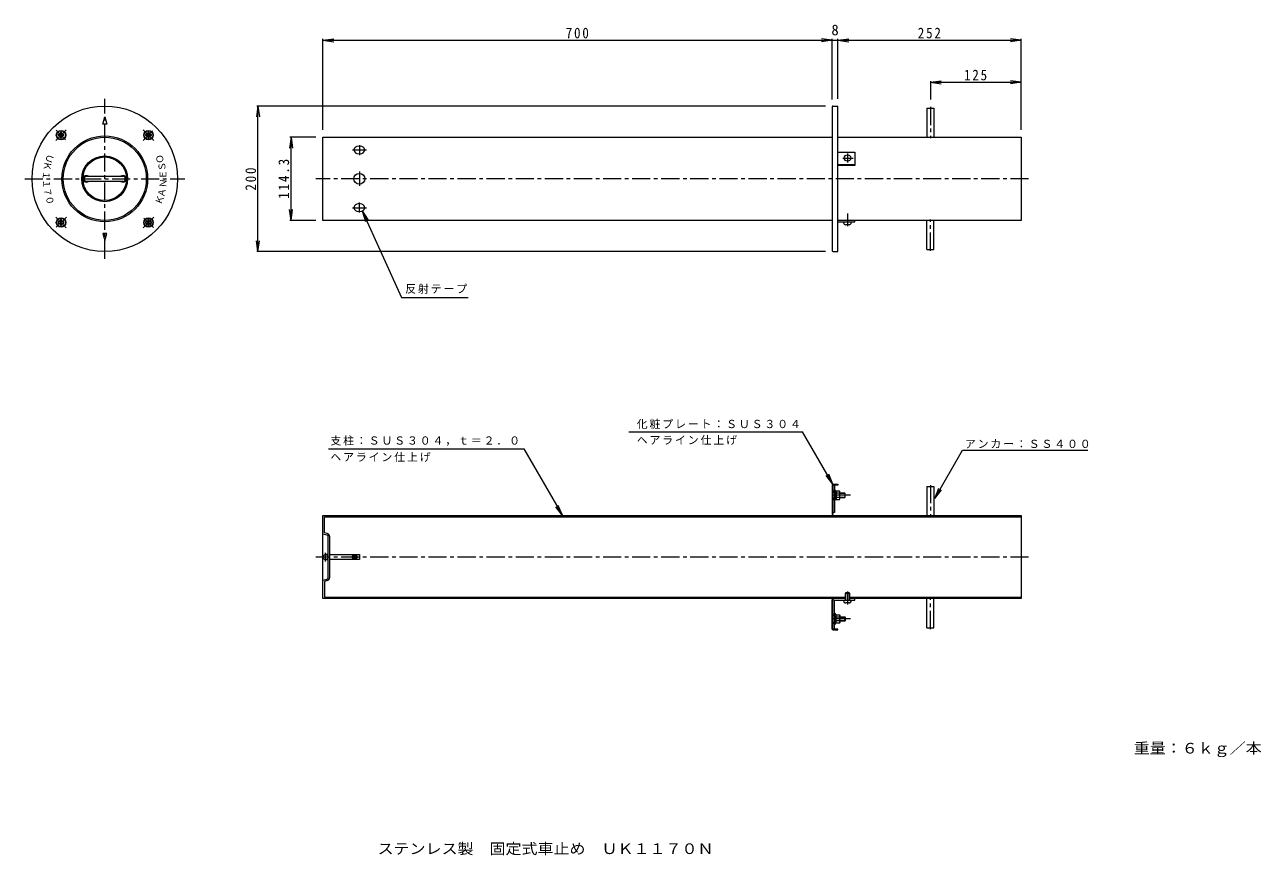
# Model space of a CAD drawing. Units: millimetres, scale not verified. Extents: x -834 to 866, y -674 to 468.
import ezdxf
from ezdxf.enums import TextEntityAlignment as Align

# ---------------------------------------------------------------- set-up
doc = ezdxf.new("R2010")
doc.units = ezdxf.units.MM
doc.header["$LTSCALE"] = 5
doc.linetypes.add('CHAIN1', pattern=[8, 5, -1, 1, -1])
doc.linetypes.add('DOUBLE_CHAIN1', pattern=[8.8, 5, -1, 0.6, -0.6, 0.6, -1])
for name, color, linetype, lineweight in [('0-0_通り芯', 3, 'Continuous', 9), ('0-4_その他', 7, 'Continuous', 9), ('0-5_寸法', 7, 'Continuous', 9), ('0-A', 7, 'DOUBLE_CHAIN1', 9), ('0-C', 6, 'Continuous', 9)]:
    doc.layers.add(name, color=color, linetype=linetype, lineweight=lineweight)
doc.layers.add('0-E', color=4, linetype='Continuous')
doc.layers.add('F-5_F-5ﾚｲﾔ', color=2, linetype='Continuous')
doc.styles.add('ＭＳ ゴシック', font='')
doc.styles.get('ＭＳ ゴシック').set_extended_font_data('MS Gothic')

msp = doc.modelspace()

# ---------------------------------------------------------------- linework, layer by layer
at = {"layer": '0-0_通り芯', "linetype": 'CHAIN1'}
for p, q in [((-724.324, 146.148), (-724.324, 366.148)), ((-791.708, 308.972), (-777.153, 323.528)), ((-791.293, 323.117), (-778.117, 309.941)), ((-671.5, 323.533), (-656.945, 308.977)), ((-671.632, 308.841), (-658.456, 322.017)), ((-383.628, 296.148), (-364.599, 296.148)), ((-374.324, 302.448), (-374.324, 288.856)), ((-834.324, 256.148), (-614.324, 256.148)), ((545.676, 256.148), (-434.324, 256.148)), ((-374.324, 266.318), (-374.324, 246.382)), ((-374.324, 209.848), (-374.324, 223.441)), ((-383.628, 216.148), (-364.599, 216.148)), ((-777.148, 188.764), (-791.704, 203.32)), ((-777.039, 203.433), (-790.99, 189.482)), ((-656.94, 203.324), (-671.496, 188.769)), ((-657.208, 189.032), (-670.384, 202.208)), ((545.676, -263.852), (-434.324, -263.852)), ((-420.824, -269.908), (-420.824, -258.256))]:
    msp.add_line(p, q, dxfattribs=at)
at = {"layer": '0-0_通り芯'}
for p, q in [((-783.678, 312.252), (-783.678, 315.502)), ((-668.22, 315.502), (-664.97, 315.502)), ((-424.324, 313.299), (275.676, 313.299)), ((-424.324, 198.998), (-424.324, 313.299)), ((-749.324, 259.648), (-699.324, 259.648)), ((-699.324, 252.649), (-749.324, 252.649)), ((-369.021, 212.771), (-367.616, 214.012)), ((-780.428, 196.794), (-783.678, 196.794)), ((-664.97, 200.044), (-664.97, 196.794)), ((275.676, 198.998), (-424.324, 198.998)), ((-424.324, -321.002), (-424.324, -206.702)), ((-424.324, -206.702), (535.676, -206.702)), ((-422.324, -230.407), (-422.324, -208.702)), ((-422.324, -208.702), (535.676, -208.702)), ((535.676, -206.702), (535.676, -321.002)), ((-424.324, -231.941), (-418.807, -233.42)), ((-418.436, -231.451), (-422.324, -230.407)), ((-417.324, -292.352), (-417.324, -235.352)), ((-415.324, -235.352), (-415.324, -292.352)), ((-417.324, -260.352), (-420.824, -260.352)), ((-420.824, -267.352), (-417.324, -267.352)), ((-424.324, -295.762), (-418.807, -294.283)), ((-418.436, -296.252), (-422.324, -297.297)), ((-422.324, -297.297), (-422.324, -319.002)), ((294.376, -321.002), (-424.324, -321.002)), ((-422.324, -319.002), (294.376, -319.002)), ((298.976, -319.002), (535.676, -319.002)), ((535.676, -321.002), (299.676, -321.002))]:
    msp.add_line(p, q, dxfattribs=at)
for points in [[(-724.324, 341.148), (-721.645, 331.149), (-727.004, 331.149)], [(-366.824, 296.148), (-367.616, 298.285), (-369.021, 299.526), (-370.97, 300.421), (-374.324, 300.925), (-377.678, 300.421), (-379.627, 299.526), (-381.032, 298.285), (-381.824, 296.148), (-381.032, 293.541), (-379.627, 292.026), (-377.678, 290.934), (-374.324, 290.319), (-370.97, 290.934), (-369.021, 292.026), (-367.616, 293.541)], [(-381.824, 216.148), (-381.032, 214.012), (-379.627, 212.771), (-377.678, 211.876), (-374.324, 211.372), (-370.97, 211.876), (-369.021, 212.771), (-367.616, 214.012), (-366.824, 216.148), (-367.616, 218.756), (-369.021, 220.271), (-370.97, 221.363), (-374.324, 221.978), (-377.678, 221.363), (-379.627, 220.271), (-381.032, 218.756)], [(-724.324, 171.148), (-721.645, 181.148), (-727.004, 181.148)], [(-384.324, -262.852), (-384.324, -264.852), (-377.324, -264.852), (-377.324, -262.852)]]:
    msp.add_lwpolyline(points, close=True, dxfattribs=at)
for points in [[(-785.178, 317.002), (-788.428, 317.002), (-788.428, 315.502), (-785.178, 315.502)], [(-783.678, 317.002), (-783.678, 320.252), (-785.178, 320.252), (-785.178, 317.002)], [(-785.178, 315.502), (-785.178, 312.252), (-783.678, 312.252)], [(-783.678, 315.502), (-780.428, 315.502), (-780.428, 317.002), (-783.678, 317.002)], [(-664.97, 317.002), (-668.22, 317.002), (-668.22, 315.502)], [(-663.47, 317.002), (-663.47, 320.252), (-664.97, 320.252), (-664.97, 317.002)], [(-664.97, 315.502), (-664.97, 312.252), (-663.47, 312.252), (-663.47, 315.502)], [(-663.47, 315.502), (-660.22, 315.502), (-660.22, 317.002), (-663.47, 317.002)], [(283.676, 313.299), (535.676, 313.299), (535.676, 198.998), (283.676, 198.998)], [(-785.178, 196.794), (-788.428, 196.794), (-788.428, 195.294), (-785.178, 195.294)], [(-783.678, 196.794), (-783.678, 200.044), (-785.178, 200.044), (-785.178, 196.794)], [(-785.178, 195.294), (-785.178, 192.044), (-783.678, 192.044), (-783.678, 195.294)], [(-783.678, 195.294), (-780.428, 195.294), (-780.428, 196.794)], [(-664.97, 196.794), (-668.22, 196.794), (-668.22, 195.294), (-664.97, 195.294)], [(-663.47, 196.794), (-663.47, 200.044), (-664.97, 200.044)], [(-664.97, 195.294), (-664.97, 192.044), (-663.47, 192.044), (-663.47, 195.294)], [(-663.47, 195.294), (-660.22, 195.294), (-660.22, 196.794), (-663.47, 196.794)], [(-415.324, -260.352), (-374.324, -260.352), (-374.324, -267.352), (-415.324, -267.352)]]:
    msp.add_lwpolyline(points, dxfattribs=at)
for centre, radius in [((-724.324, 256.148), 100), ((-784.428, 316.252), 6.5), ((-784.428, 316.252), 6), ((-724.324, 256.148), 59), ((-724.324, 256.148), 57.15), ((-664.22, 316.252), 6.5), ((-664.22, 316.252), 6), ((-724.324, 256.148), 31.5), ((-724.324, 256.148), 30), ((-374.324, 256.148), 7.5), ((-784.428, 196.044), 6.5), ((-784.428, 196.044), 6), ((-664.22, 196.044), 6.5), ((-664.22, 196.044), 6), ((-420.824, -263.852), 3.5)]:
    msp.add_circle(centre, radius, dxfattribs=at)
for centre, radius, start, end in [((-749.324, 256.148), 4.5, 51.05756, 308.94243), ((-749.324, 256.148), 3.5, 90, 270), ((-699.324, 256.148), 4.5, 231.05756, 128.94243), ((-699.324, 256.148), 3.5, 270, 90), ((-419.324, -235.352), 2, 0, 75), ((-419.324, -235.352), 4, 0, 77.17656), ((-419.324, -292.352), 2, 285, 0), ((-419.324, -292.352), 4, 282.82343, 0)]:
    msp.add_arc(centre, radius, start, end, dxfattribs=at)
at = {"layer": '0-4_その他'}
for p, q in [((-424.324, 446.582), (-409.452, 448.54)), ((-424.324, 323.298), (-424.324, 448.54)), ((-424.324, 446.582), (275.676, 446.582)), ((-424.324, 446.582), (-409.452, 444.625)), ((275.676, 446.582), (260.804, 448.54)), ((275.676, 446.582), (260.804, 444.625)), ((275.676, 365.148), (275.676, 448.54)), ((283.676, 446.582), (298.547, 448.54)), ((283.676, 366.149), (283.676, 448.54)), ((283.676, 446.582), (298.547, 444.625)), ((535.676, 446.582), (520.804, 448.54)), ((535.676, 446.582), (520.804, 444.625)), ((535.676, 323.298), (535.676, 448.54)), ((535.676, 387.321), (535.676, 438.54)), ((410.676, 388.821), (425.547, 390.779)), ((410.676, 390.321), (410.676, 365.088)), ((410.676, 388.821), (535.676, 388.821)), ((410.676, 388.821), (425.547, 386.864)), ((535.676, 388.821), (520.804, 390.779)), ((535.676, 388.821), (520.804, 386.864)), ((-513.652, 356.149), (-515.61, 341.277)), ((266.676, 356.149), (-515.152, 356.149)), ((-513.652, 156.148), (-513.652, 356.149)), ((-513.652, 356.149), (-511.694, 341.277)), ((-468.173, 313.299), (-470.131, 298.427)), ((-434.324, 313.299), (-469.673, 313.299)), ((-468.173, 198.998), (-468.173, 313.299)), ((-468.173, 313.299), (-466.215, 298.427)), ((-468.173, 198.998), (-470.131, 213.87)), ((-468.173, 198.998), (-466.215, 213.87)), ((-434.324, 198.998), (-469.673, 198.998)), ((-513.652, 156.148), (-515.61, 171.02)), ((-513.652, 156.148), (-511.694, 171.02)), ((266.676, 156.148), (-515.152, 156.148))]:
    msp.add_line(p, q, dxfattribs=at)
msp.add_lwpolyline([(275.676, 446.582), (285.676, 446.582), (535.676, 446.582)], dxfattribs=at)
at = {"layer": '0-5_寸法'}
for p, q in [((-370.281, 211.98), (-362.346, 199.25)), ((-370.281, 211.98), (-365.911, 197.63)), ((-3.819, -91.76), (235.054, -91.76)), ((276.676, -163.852), (235.054, -91.76)), ((-416.618, -115.062), (-148.102, -115.062)), ((-148.102, -115.062), (-95.194, -206.702)), ((416.676, -183.154), (455.008, -116.76)), ((455.008, -116.76), (627.206, -116.76)), ((276.676, -163.852), (267.544, -151.951)), ((276.676, -163.852), (270.935, -149.993)), ((416.676, -183.154), (422.416, -169.295)), ((416.676, -183.154), (425.807, -171.253)), ((-95.194, -206.702), (-104.325, -194.801)), ((-95.194, -206.702), (-100.934, -192.843))]:
    msp.add_line(p, q, dxfattribs=at)
msp.add_lwpolyline([(-370.281, 211.98), (-316.245, 93.067), (-224.864, 93.067)], dxfattribs=at)
at = {"layer": '0-A', "linetype": 'Continuous'}
for p, q in [((275.676, 355.148), (275.676, 157.148)), ((276.676, 356.149), (283.676, 356.149)), ((283.676, 275.622), (306.676, 275.622)), ((283.676, 196.998), (306.676, 196.998)), ((291.426, 195.998), (291.426, 196.998)), ((298.926, 192.998), (294.425, 192.998)), ((301.926, 195.998), (301.926, 196.998)), ((306.676, 196.998), (306.676, 198.998)), ((275.676, -164.852), (275.676, -205.352)), ((276.676, -163.852), (283.676, -163.852)), ((276.676, -164.852), (276.676, -205.352)), ((278.676, -164.852), (278.676, -202.702)), ((278.676, -202.702), (276.676, -202.702)), ((276.676, -205.352), (275.676, -205.352)), ((276.676, -322.352), (275.676, -322.352)), ((275.676, -362.852), (275.676, -322.352)), ((276.676, -362.852), (276.676, -322.352)), ((294.376, -313.002), (293.676, -313.702)), ((293.676, -313.702), (293.676, -323.002)), ((293.676, -313.702), (299.676, -313.702)), ((298.976, -313.002), (294.376, -313.002)), ((294.376, -323.002), (294.376, -313.002)), ((299.676, -313.702), (298.976, -313.002)), ((298.976, -313.002), (298.976, -323.002)), ((299.676, -313.702), (299.676, -323.002)), ((291.426, -324.002), (291.426, -323.002)), ((298.926, -327.002), (294.426, -327.002)), ((301.926, -324.002), (301.926, -323.002)), ((276.676, -363.852), (283.676, -363.852))]:
    msp.add_line(p, q, dxfattribs=at)
at = {"layer": '0-A', "linetype": 'CHAIN1'}
for p, q in [((296.676, 290.827), (296.676, 278.382)), ((290.134, 284.723), (304.358, 284.723)), ((296.676, 208.621), (296.676, 190.963)), ((300.675, -178.852), (274.116, -178.852)), ((296.676, -311.379), (296.676, -329.037)), ((300.675, -348.852), (274.116, -348.852))]:
    msp.add_line(p, q, dxfattribs=at)
at = {"layer": '0-A'}
for p, q in [((275.676, -172.352), (279.176, -175.852)), ((276.176, -184.852), (276.176, -172.852)), ((280.59, -175.852), (276.676, -171.937)), ((276.676, -185.766), (280.59, -181.852)), ((281.297, -173.73), (278.676, -171.109)), ((278.676, -186.594), (281.297, -183.973)), ((279.176, -175.852), (281.297, -173.73)), ((281.297, -175.852), (279.176, -175.852)), ((281.297, -176.352), (279.176, -176.352)), ((279.176, -181.352), (281.297, -181.352)), ((281.297, -183.973), (279.176, -181.852)), ((279.176, -181.852), (281.297, -181.852)), ((285.806, -175.965), (281.297, -175.965)), ((281.297, -181.738), (285.806, -181.738)), ((293.176, -175.852), (286.297, -175.852)), ((293.676, -176.352), (286.297, -176.352)), ((286.297, -181.352), (293.676, -181.352)), ((286.297, -181.852), (293.176, -181.852)), ((293.676, -176.352), (293.176, -175.852)), ((293.176, -175.852), (293.176, -181.852)), ((293.176, -181.852), (293.676, -181.352)), ((293.676, -181.352), (293.676, -176.352)), ((275.676, -355.352), (279.176, -351.852)), ((276.176, -342.852), (276.176, -354.852)), ((276.676, -341.938), (280.59, -345.852)), ((280.59, -351.852), (276.676, -355.766)), ((278.676, -341.109), (281.297, -343.73)), ((281.297, -353.973), (278.676, -356.594)), ((281.297, -343.73), (279.176, -345.852)), ((279.176, -345.852), (281.297, -345.852)), ((279.176, -346.352), (281.297, -346.352)), ((281.297, -351.352), (279.176, -351.352)), ((279.176, -351.852), (281.297, -353.973)), ((281.297, -351.852), (279.176, -351.852)), ((281.297, -345.965), (285.806, -345.965)), ((285.806, -351.738), (281.297, -351.738)), ((286.297, -345.852), (293.176, -345.852)), ((286.297, -346.352), (293.676, -346.352)), ((293.676, -351.352), (286.297, -351.352)), ((293.176, -351.852), (286.297, -351.852)), ((293.176, -345.852), (293.676, -346.352)), ((293.176, -351.852), (293.176, -345.852)), ((293.676, -351.352), (293.176, -351.852)), ((293.676, -346.352), (293.676, -351.352))]:
    msp.add_line(p, q, dxfattribs=at)
at = {"layer": '0-A', "linetype": 'Continuous'}
for points in [[(276.676, 156.148), (283.676, 156.148), (283.676, 356.149)], [(283.676, 292.943), (306.676, 292.943), (306.676, 274.622), (283.676, 274.622)], [(283.676, -163.852), (283.676, -164.852), (276.676, -164.852)], [(278.676, -362.852), (278.676, -323.002), (306.676, -323.002), (306.676, -321.002)], [(283.676, -363.852), (283.676, -362.852), (276.676, -362.852)]]:
    msp.add_lwpolyline(points, dxfattribs=at)
msp.add_lwpolyline([(301.676, 284.723), (301.148, 286.512), (300.211, 287.552), (298.912, 288.301), (296.676, 288.723), (294.44, 288.301), (293.14, 287.552), (292.204, 286.512), (291.676, 284.723), (292.204, 282.935), (293.14, 281.895), (294.44, 281.146), (296.676, 280.723), (298.912, 281.146), (300.211, 281.895), (301.148, 282.935)], close=True, dxfattribs=at)
at = {"layer": '0-A'}
for points in [[(279.176, -175.852), (279.176, -181.852), (275.676, -185.352)], [(279.176, -351.852), (279.176, -345.852), (275.676, -342.352)]]:
    msp.add_lwpolyline(points, dxfattribs=at)
for points in [[(281.297, -184.602), (285.806, -184.602), (286.297, -183.752), (286.297, -173.952), (285.806, -173.102), (281.297, -173.102)], [(281.297, -343.102), (285.806, -343.102), (286.297, -343.952), (286.297, -353.752), (285.806, -354.602), (281.297, -354.602)]]:
    msp.add_lwpolyline(points, close=True, dxfattribs=at)
at = {"layer": '0-A', "linetype": 'Continuous'}
for centre, radius, start, end in [((276.676, 355.148), 1, 90, 180), ((294.425, 195.998), 3, 180, 270), ((298.926, 195.998), 3, 270, 0), ((276.676, 157.148), 1, 180, 270), ((276.676, -164.852), 1, 90, 180), ((278.676, -323.002), 2, 90, 180), ((294.426, -324.002), 3, 180, 270), ((298.926, -324.002), 3, 270, 0), ((276.676, -362.852), 1, 180, 270)]:
    msp.add_arc(centre, radius, start, end, dxfattribs=at)
at = {"layer": '0-A'}
for centre, radius, start, end in [((277.561, -178.852), 8.736, 340.7039, 19.29608), ((284.035, -174.558), 2.262, 321.54424, 30), ((284.035, -183.145), 2.262, 330, 38.45575), ((277.561, -348.852), 8.736, 340.7039, 19.29608), ((284.035, -344.558), 2.262, 321.54424, 30), ((284.035, -353.145), 2.262, 330, 38.45575)]:
    msp.add_arc(centre, radius, start, end, dxfattribs=at)
at = {"layer": '0-C'}
for p, q in [((405.676, 353.298), (415.676, 353.298)), ((405.676, 353.298), (405.676, 313.299)), ((415.676, 353.298), (415.676, 313.299)), ((405.676, 158.999), (405.676, 198.999)), ((415.676, 158.999), (415.676, 198.999)), ((405.676, 158.999), (415.676, 158.999)), ((405.676, -166.702), (415.676, -166.702)), ((405.676, -166.702), (405.676, -206.702)), ((415.676, -166.702), (415.676, -206.702)), ((405.676, -361.001), (405.676, -321.001)), ((415.676, -361.001), (415.676, -321.001)), ((405.676, -361.001), (415.676, -361.001))]:
    msp.add_line(p, q, dxfattribs=at)
at = {"layer": '0-C', "linetype": 'CHAIN1'}
for p, q in [((410.676, 355.088), (410.676, 312.206)), ((410.676, 157.209), (410.676, 200.091)), ((410.676, -164.912), (410.676, -207.794)), ((410.676, -362.791), (410.676, -319.909))]:
    msp.add_line(p, q, dxfattribs=at)

# ---------------------------------------------------------------- texts
at = {"layer": '0-4_その他', "color": 2, "style": 'ＭＳ ゴシック'}
msp.add_text('8', height=14.66, dxfattribs=at).set_placement((274.676, 449.082), align=Align.BOTTOM_LEFT)
at = {"layer": '0-4_その他', "color": 2, "char_height": 14.66, "attachment_point": 7, "style": 'ＭＳ ゴシック'}
for s, insert in [('\\T1.27;\\W0.9;700', (-90.574, 449.082)), ('\\T1.27;\\W0.9;252', (393.426, 449.082)), ('\\T1.27;\\W0.9;125', (456.926, 391.321))]:
    msp.add_mtext(s, dxfattribs=dict(at, insert=insert))
at = {"layer": '0-4_その他', "color": 2, "char_height": 14.66, "attachment_point": 7, "rotation": 90, "style": 'ＭＳ ゴシック'}
for s, insert in [('\\T1.28;\\W0.9;114.3', (-470.673, 228.648)), ('\\T1.27;\\W0.9;200', (-516.152, 239.898))]:
    msp.add_mtext(s, dxfattribs=dict(at, insert=insert))
at = {"layer": '0-5_寸法', "char_height": 11, "attachment_point": 7, "style": 'ＭＳ ゴシック'}
for s, insert in [('\\T1.17;反射テープ', (-311.245, 98.067)), ('\\T1.17;化粧プレート：ＳＵＳ３０４', (6.993, -87.824)), ('\\T1.17;支柱：ＳＵＳ３０４，ｔ＝２．０', (-414.156, -110.959)), ('\\T1.17;ヘアライン仕上げ', (6.993, -109.855)), ('\\T1.17;アンカー：ＳＳ４００', (458.107, -114.459)), ('\\T1.17;ヘアライン仕上げ', (-414.156, -133.197))]:
    msp.add_mtext(s, dxfattribs=dict(at, insert=insert))
at = {"layer": '0-E', "style": 'ＭＳ ゴシック'}
for s, rotation, p in [('Ｋ', 261, (-809.364, 281.213)), ('Ｕ', 249.499, (-804.843, 292.336)), ('Ｏ', 102.678, (-639.941, 278.764)), ('Ｓ', 95, (-637.676, 267.289)), ('１', 265.999, (-811.662, 267.67)), ('Ｅ', 89.999, (-636.836, 255.614)), ('１', 271.002, (-811.809, 255.156)), ('７', 276.001, (-810.765, 243.497)), ('Ａ', 80, (-639.735, 229.603)), ('Ｎ', 84.998, (-637.201, 243.105)), ('０', 281.002, (-808.24, 231.464)), ('Ｋ', 68.499, (-644.449, 218.561))]:
    msp.add_text(s, height=9.164, rotation=rotation, dxfattribs=at).set_placement(p, align=Align.BOTTOM_LEFT)
at = {"layer": '0-E', "color": 2, "style": 'ＭＳ ゴシック', "width": 1.1}
msp.add_text('重量：６ｋｇ／本', height=14.66, dxfattribs=at).set_placement((690.254, -538.371), align=Align.BOTTOM_LEFT)
at = {"layer": 'F-5_F-5ﾚｲﾔ', "style": 'ＭＳ ゴシック', "width": 1.1}
msp.add_text('ステンレス製\u3000固定式車止め\u3000ＵＫ１１７０Ｎ', height=14.66, dxfattribs=at).set_placement((-349.327, -676.554), align=Align.BOTTOM_LEFT)

doc.saveas('drawing.dxf')
